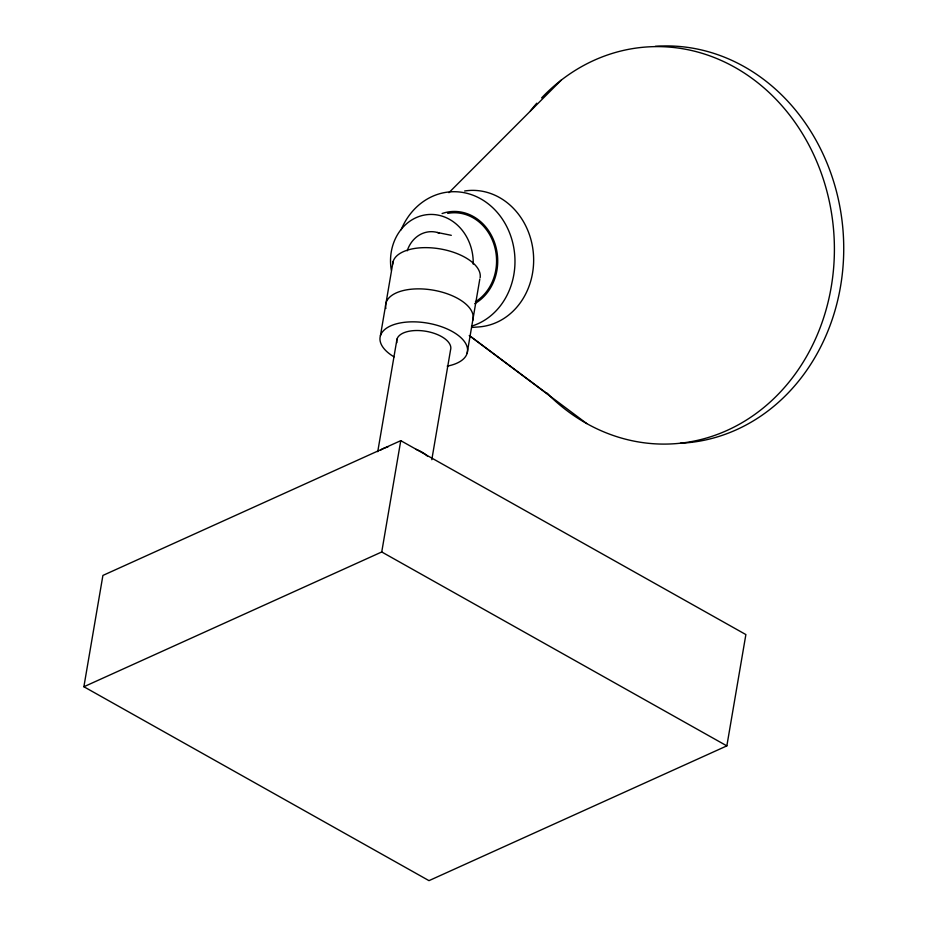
<?xml version="1.0" encoding="UTF-8"?>
<svg xmlns="http://www.w3.org/2000/svg" width="927" height="927" viewBox="0 0 927 927"><rect width="100%" height="100%" fill="white"/><g stroke="black" fill="none" stroke-linecap="round" stroke-linejoin="round"><path stroke-width="1.39" d="M83.882 686.745L102.909 575.435L400.765 440.661L745.876 634.566L726.849 745.876L428.992 880.65L83.882 686.745L381.739 551.971L726.849 745.876M380.418 335.759L393.094 261.541M377.741 451.692L396.988 339.108M381.739 551.971L400.765 440.661M431.797 459.699L450.545 349.966A27.37 13.43 9.7 0 0 424.172 331.009A27.37 13.43 9.7 0 0 396.883 342.642M467.127 353.326L479.804 279.12M448.935 192.665L561.333 80.07M471.75 327.44L478.935 326.918A68.389 59.722 85.9 0 0 533.222 251.843A68.389 59.722 85.9 0 0 464.624 190.997M437.393 232.503L451.298 235.319M470.012 336.003L548.564 394.74M469.224 335.551L586.756 423.569M380.8 450.012A27.37 13.43 9.7 0 1 387.88 446.988M416.049 449.352A27.37 13.43 9.7 0 1 427.683 456.408M394.091 356.883A44.299 21.75 9.7 0 1 394.242 324.485A44.299 21.75 9.7 0 1 458.598 335.678A44.299 21.75 9.7 0 1 447.22 366.13M392.642 264.357A44.299 21.75 9.7 0 1 438.552 248.645A44.299 21.75 9.7 0 1 480.128 277.729M385.875 308.494A44.299 21.75 9.7 0 1 430.07 289.664A44.299 21.75 9.7 0 1 472.758 320.336M447.706 213.384A47.335 41.321 85.9 0 1 494.114 244.855A47.335 41.321 85.9 0 1 475.412 301.773M391.345 270.267A47.335 41.321 85.9 0 1 428.378 214.531A47.335 41.321 85.9 0 1 473.21 264.137M407.208 250.823A30.07 26.257 85.9 0 1 439.178 233.025M442.086 213.534A48.644 42.48 85.9 0 1 494.439 242.19A48.644 42.48 85.9 0 1 474.74 303.662M401.113 229.803A68.389 59.722 85.9 0 1 500.789 216.86A68.389 59.722 85.9 0 1 471.461 326.177M655.273 46.35A198.865 173.639 85.9 0 1 843.28 234.137A198.865 173.639 85.9 0 1 680.43 443.257M541.588 97.938A198.865 173.639 85.9 0 1 783.164 107.173A198.865 173.639 85.9 0 1 787.88 383.488A198.865 173.639 85.9 0 1 546.606 392.781M530.406 110.881A198.865 173.639 85.9 0 1 536.779 103.198"/></g></svg>
